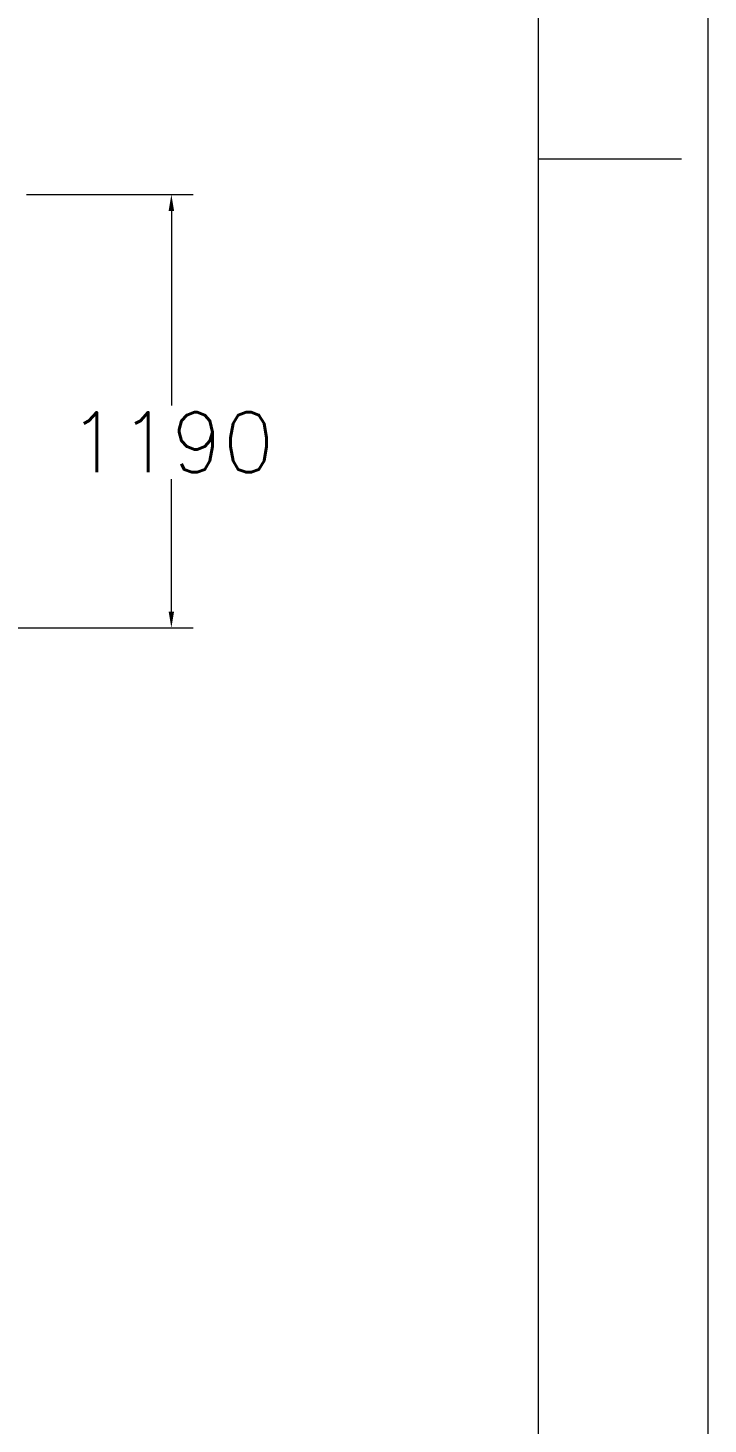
# Model space of a CAD drawing. Header units: millimetres. Extents: x 1925 to 561113, y 7411 to 433459.
# Drawn here: x 513659 to 561113, y 238702 to 336081 of the extents above; entities that cross this region are included whole.
import ezdxf
from ezdxf.enums import TextEntityAlignment as Align

# ---------------------------------------------------------------- set-up
doc = ezdxf.new("R2010")
doc.units = ezdxf.units.MM
doc.header["$LTSCALE"] = 25.4
doc.layers.get('Defpoints').update_dxf_attribs({"lineweight": 5})
doc.layers.add('Title Block', color=7, linetype='Continuous')
doc.styles.add('ACANSTS', font='romans.shx', dxfattribs={"height": 25.4})
doc.styles.add('Roman', font='romans')
doc.styles.get("Standard").update_dxf_attribs({"font": 'arial.ttf'})
doc.dimstyles.new('ISO-25', dxfattribs={"dimscale": 30, "dimtxt": 38.1, "dimasz": 38.1, "dimexe": 50.8, "dimexo": 50.8, "dimgap": 15.875, "dimtad": 1, "dimtih": 1, "dimtoh": 1, "dimdec": 1, "dimlfac": 0.03937, "dimdsep": 46, "dimtxsty": 'Standard', "dimcen": 63.5, "dimclrd": 7, "dimclre": 7, "dimclrt": 7, "dimadec": 0, "dimazin": 0, "dimtfac": 1, "dimtdec": 1, "dimtmove": 0, "dimatfit": 3, "dimfxl": 25.4, "dimlwd": 5, "dimlwe": 5, "dimarcsym": 0})

# ---------------------------------------------------------------- blocks, each defined once
blk = doc.blocks.new('*D27')
at = {"color": 7, "linetype": 'Continuous', "lineweight": 5, "transparency": 16777216}
for p, q in [((513549, 324457), (525191, 324457)), ((523667, 323314), (523667, 309756)), ((523667, 295374), (523667, 304613)), ((506615, 294231), (525191, 294231))]:
    blk.add_line(p, q, dxfattribs=at)
at = {"color": 7, "transparency": 16777216}
for points in [[(523477, 323314), (523858, 323314), (523667, 324457)], [(523477, 295374), (523858, 295374), (523667, 294231)]]:
    blk.add_solid(points, dxfattribs=at)
at = {"layer": 'Defpoints', "color": 0, "transparency": 16777216}
for p in [(512025, 324457), (505091, 294231), (523667, 294231)]:
    blk.add_point(p, dxfattribs=at)
at = {"color": 7, "lineweight": 5, "transparency": 16777216, "insert": (523667, 307185), "char_height": 4191, "attachment_point": 5, "style": 'Roman'}
blk.add_mtext('1190', dxfattribs=at)
blk = doc.blocks.new('LONE STAR BLOWER TITLE BLOCK (SIZE A)')
at = {"layer": 'Title Block', "lineweight": 15}
for p, q in [((600.08, 0), (600.08, 457.2)), ((587.38, 12.7), (587.38, 444.5)), ((587.38, 342.9), (598.09, 342.9))]:
    blk.add_line(p, q, dxfattribs=at)
at = {"layer": 'Title Block', "lineweight": 15, "style": 'ACANSTS'}
for tag, p, height in [('DRAWN_DATE', (394.07, 58.26), 3.43), ('DRAWN_BY', (364.98, 58.05), 3.43), ('DRAWING_SUBTITLE', (444.84, 50.21), 5.14), ('CHECKED_BY', (365.54, 49.27), 3.43), ('CHECK_DATE', (393.59, 49.29), 3.43), ('ENGINEER', (365.39, 40.85), 3.43), ('ENG_DATE', (393.36, 40.71), 3.43), ('DRAWING_SUBTITLE', (444.78, 39.35), 5.14), ('MANUFACTURING', (365.28, 32.27), 3.43), ('MFG_DATE', (393.39, 32.25), 3.43), ('CONTROL', (365.28, 23.7), 3.43), ('CONTROL_DATE', (393.39, 23.67), 3.43), ('CAGE_CODE', (450.28, 23.27), 3.43), ('MODEL_FILE_NAME', (210.7, 15.52), 3.43), ('APPROVED_BY', (364.99, 14.44), 3.43), ('APPROVAL_DATE', (393.18, 14.26), 3.43)]:
    blk.add_attdef(tag, p, '', height=height, dxfattribs=at)
at = {"layer": 'Title Block', "lineweight": 15, "style": 'Roman', "flags": 8}
for tag, height, p in [('DWG_NUMBER', 7.14, (480.3, 29.15)), ('SCALE', 3.43, (454.75, 17.88)), ('SHEETNUMBER', 3.43, (539.89, 17.88)), ('TOTA_SHEETS', 3.43, (556.11, 17.82))]:
    blk.add_attdef(tag, text='', height=height, dxfattribs=at).set_placement(p, align=Align.TOP_LEFT)
at = {"layer": 'Title Block', "lineweight": 15, "style": 'ACANSTS'}
blk.add_attdef('REVISION', text='', height=3.43, dxfattribs=at).set_placement((580.38, 22.69), align=Align.CENTER)

msp = doc.modelspace()

# ---------------------------------------------------------------- block references
at = {"xscale": 931.8648284389766, "yscale": 931.8648284389766, "zscale": 931.8648284389766}
msp.add_blockref('LONE STAR BLOWER TITLE BLOCK (SIZE A)', (1924.54, 7410.59), dxfattribs=at)

# ---------------------------------------------------------------- dimensions: what is measured, and where the dimension line sits
at = {"color": 7, "lineweight": 5}
dim = msp.add_linear_dim(base=(523667.25, 294231.27), p1=(512025.38, 324457.21), p2=(505091.2, 294231.27), angle=90, dimstyle='ISO-25', override={"dimscale": 30, "dimtxt": 139.7, "dimpost": '\\X', "dimtxsty": 'Roman', "dimtmove": 1}, dxfattribs=at)
dim.commit()
dim.dimension.update_dxf_attribs({"geometry": '*D27', "text_midpoint": (523667.25, 307184.69), "dimtype": 160})

doc.saveas('drawing.dxf')
